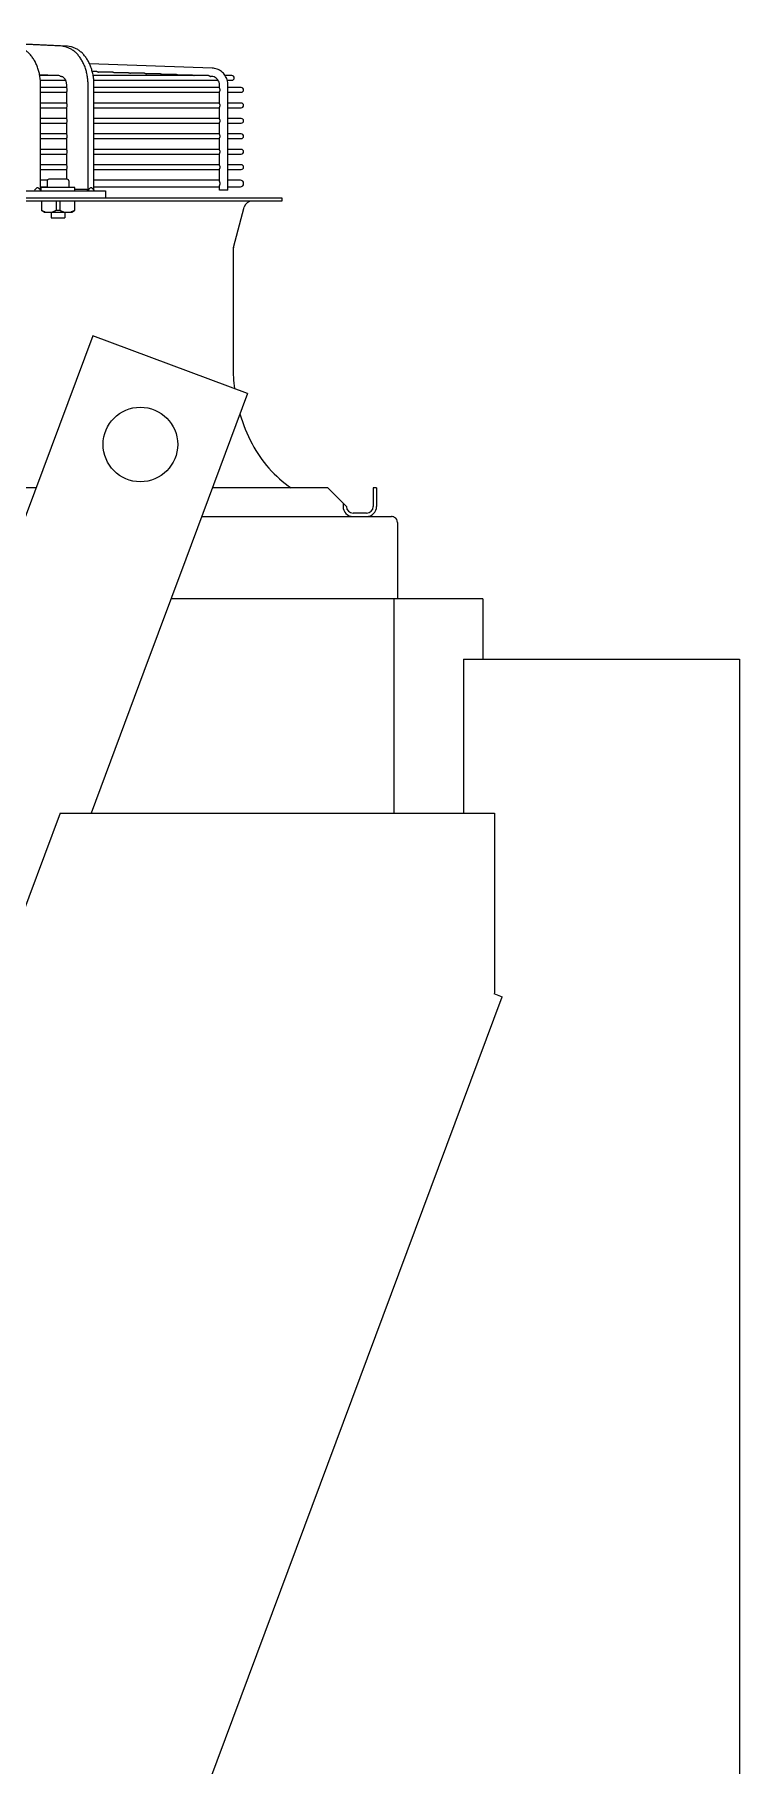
# Model space of a CAD drawing. Header units: millimetres. Extents: x 16200 to 32328, y 18593 to 29476.
# Drawn here: x 16953.99 to 16970.52, y 18947.35 to 18987.97 of the extents above; entities that cross this region are included whole.
import ezdxf

# ---------------------------------------------------------------- set-up
doc = ezdxf.new("R2010")
doc.units = ezdxf.units.MM
doc.header["$LTSCALE"] = 5
doc.layers.add('UNIT', color=6, linetype='Continuous')

msp = doc.modelspace()

# ---------------------------------------------------------------- linework, layer by layer
at = {"layer": 'UNIT'}
for p, q in [((16954.6292, 18987.6907), (16949.0543, 18987.9653)), ((16954.7684, 18987.6907), (16949.1935, 18987.9653)), ((16954.2908, 18987.0172), (16954.1125, 18987.0172)), ((16954.565, 18987.0037), (16954.1149, 18987.0037)), ((16954.6117, 18986.9824), (16954.5954, 18986.9832)), ((16958.1565, 18987.1791), (16955.2812, 18987.283)), ((16955.4514, 18987.0982), (16955.3471, 18987.0982)), ((16958.0707, 18987.0037), (16955.3677, 18987.0037)), ((16955.8256, 18987.0847), (16955.4922, 18987.0847)), ((16956.1998, 18987.0712), (16955.8664, 18987.0712)), ((16956.574, 18987.0577), (16956.2405, 18987.0577)), ((16956.9482, 18987.0442), (16956.6147, 18987.0442)), ((16957.3224, 18987.0307), (16956.9889, 18987.0307)), ((16957.6965, 18987.0172), (16957.3631, 18987.0172)), ((16958.1493, 18986.9824), (16958.1271, 18986.9832)), ((16958.6209, 18987.0037), (16958.4624, 18987.0037)), ((16954.1292, 18986.8935), (16954.7234, 18986.8935)), ((16954.1338, 18984.3163), (16954.1338, 18986.7856)), ((16954.7462, 18986.7218), (16954.1338, 18986.7218)), ((16954.1338, 18986.6115), (16954.7462, 18986.6115)), ((16954.7462, 18986.7089), (16954.7462, 18986.7856)), ((16954.7462, 18986.3467), (16954.7462, 18986.6244)), ((16955.2473, 18984.3128), (16955.2473, 18986.7856)), ((16955.382, 18986.8935), (16958.2992, 18986.8935)), ((16955.3865, 18984.3163), (16955.3865, 18986.7856)), ((16958.3297, 18986.7218), (16955.3865, 18986.7218)), ((16955.3865, 18986.6115), (16958.3297, 18986.6115)), ((16958.3297, 18986.7058), (16958.3297, 18986.7856)), ((16958.3297, 18986.3436), (16958.3297, 18986.6275)), ((16958.5119, 18986.8935), (16958.6209, 18986.8935)), ((16958.5266, 18984.3163), (16958.5266, 18986.7856)), ((16958.8414, 18986.7218), (16958.5266, 18986.7218)), ((16958.5266, 18986.6115), (16958.8414, 18986.6115)), ((16954.7462, 18986.3596), (16954.1338, 18986.3596)), ((16954.1338, 18986.2493), (16954.7462, 18986.2493)), ((16954.7462, 18985.9845), (16954.7462, 18986.2622)), ((16958.3297, 18986.3596), (16955.3865, 18986.3596)), ((16955.3865, 18986.2493), (16958.3297, 18986.2493)), ((16958.3297, 18985.9814), (16958.3297, 18986.2653)), ((16958.8414, 18986.3596), (16958.5266, 18986.3596)), ((16958.5266, 18986.2493), (16958.8414, 18986.2493)), ((16954.7462, 18985.9974), (16954.1338, 18985.9974)), ((16954.1338, 18985.8871), (16954.7462, 18985.8871)), ((16954.7462, 18985.6223), (16954.7462, 18985.9)), ((16958.3297, 18985.9974), (16955.3865, 18985.9974)), ((16955.3865, 18985.8871), (16958.3297, 18985.8871)), ((16958.3297, 18985.6192), (16958.3297, 18985.9031)), ((16958.8414, 18985.9974), (16958.5266, 18985.9974)), ((16958.5266, 18985.8871), (16958.8414, 18985.8871)), ((16954.7462, 18985.6352), (16954.1338, 18985.6352)), ((16954.1338, 18985.5249), (16954.7462, 18985.5249)), ((16954.7462, 18985.2601), (16954.7462, 18985.5378)), ((16958.3297, 18985.6352), (16955.3865, 18985.6352)), ((16955.3865, 18985.5249), (16958.3297, 18985.5249)), ((16958.3297, 18985.257), (16958.3297, 18985.5409)), ((16958.8414, 18985.6352), (16958.5266, 18985.6352)), ((16958.5266, 18985.5249), (16958.8414, 18985.5249)), ((16954.7462, 18985.2729), (16954.1338, 18985.2729)), ((16954.1338, 18985.1627), (16954.7462, 18985.1627)), ((16954.7462, 18984.9107), (16954.1338, 18984.9107)), ((16954.7462, 18984.8978), (16954.7462, 18985.1756)), ((16958.3297, 18985.2729), (16955.3865, 18985.2729)), ((16955.3865, 18985.1627), (16958.3297, 18985.1627)), ((16958.3297, 18984.9107), (16955.3865, 18984.9107)), ((16958.3297, 18984.8948), (16958.3297, 18985.1787)), ((16958.8414, 18985.2729), (16958.5266, 18985.2729)), ((16958.5266, 18985.1627), (16958.8414, 18985.1627)), ((16958.8414, 18984.9107), (16958.5266, 18984.9107)), ((16954.1338, 18984.8005), (16954.7462, 18984.8005)), ((16954.2902, 18984.5485), (16954.1338, 18984.5485)), ((16954.2869, 18984.5328), (16954.2869, 18984.3753)), ((16954.7594, 18984.5722), (16954.3263, 18984.5722)), ((16954.7462, 18984.5722), (16954.7462, 18984.8134)), ((16954.7987, 18984.5328), (16954.7987, 18984.3753)), ((16955.3865, 18984.8005), (16958.3297, 18984.8005)), ((16958.3297, 18984.5485), (16955.3865, 18984.5485)), ((16958.3297, 18984.5191), (16958.3297, 18984.8165)), ((16958.5266, 18984.8005), (16958.8414, 18984.8005)), ((16958.8197, 18984.5485), (16958.5266, 18984.5485)), ((16926.05, 18984.1391), (16959.7902, 18984.1391)), ((16953.4293, 18984.2966), (16955.6564, 18984.2966)), ((16954.1338, 18984.395), (16954.2869, 18984.395)), ((16954.9365, 18984.3753), (16954.1491, 18984.3753)), ((16954.1491, 18984.301), (16954.1491, 18984.3753)), ((16954.9365, 18984.2966), (16954.9365, 18984.3753)), ((16955.2056, 18984.3294), (16954.9365, 18984.3294)), ((16955.3865, 18984.395), (16958.3297, 18984.395)), ((16955.6564, 18984.2966), (16955.6564, 18984.1391)), ((16958.3297, 18984.3163), (16958.3297, 18984.4245)), ((16958.5266, 18984.3163), (16958.3297, 18984.3163)), ((16958.5266, 18984.395), (16958.8197, 18984.395)), ((16959.7902, 18984.1391), (16959.7902, 18984.0604)), ((16959.7902, 18984.0604), (16926.05, 18984.0604)), ((16954.1531, 18984.0604), (16954.1531, 18983.8382)), ((16954.216, 18983.8005), (16954.1531, 18983.8369)), ((16954.216, 18983.8005), (16954.8696, 18983.8005)), ((16954.3853, 18983.8005), (16954.3853, 18983.6666)), ((16954.5011, 18984.0604), (16954.5011, 18983.8382)), ((16954.5846, 18984.0604), (16954.5846, 18983.8382)), ((16954.7003, 18983.8005), (16954.7003, 18983.6666)), ((16954.8696, 18983.8005), (16954.9326, 18983.8369)), ((16954.9326, 18984.0604), (16954.9326, 18983.8382)), ((16958.6551, 18982.9726), (16958.9062, 18983.9142)), ((16954.3853, 18983.6666), (16954.7003, 18983.6666)), ((16958.6484, 18982.9219), (16958.6484, 18980.1809)), ((16955.3581, 18980.8988), (16953.4046, 18975.6602)), ((16958.9889, 18979.5449), (16955.3581, 18980.8988)), ((16958.9889, 18979.5449), (16957.5403, 18975.6602)), ((16954.0266, 18977.3281), (16925.4298, 18977.3281)), ((16960.8729, 18977.3281), (16958.1622, 18977.3281)), ((16960.8729, 18977.3281), (16961.3059, 18976.895)), ((16962.0146, 18977.3281), (16961.9358, 18977.3281)), ((16961.9358, 18977.3281), (16961.9358, 18976.895)), ((16962.0146, 18977.3281), (16962.0146, 18976.895)), ((16961.2272, 18976.9737), (16961.2272, 18976.895)), ((16957.9126, 18976.6588), (16962.364, 18976.6588)), ((16961.7784, 18976.7375), (16961.4634, 18976.7375)), ((16962.5038, 18976.519), (16962.5038, 18974.7296)), ((16957.5403, 18975.6602), (16956.5555, 18973.0192)), ((16964.5039, 18974.7296), (16957.1933, 18974.7296)), ((16962.4256, 18969.7006), (16962.4256, 18974.7296)), ((16964.5039, 18974.7296), (16964.5039, 18973.3122)), ((16964.0535, 18973.3122), (16964.0535, 18969.7007)), ((16964.0535, 18973.3122), (16970.5222, 18973.3122)), ((16970.5222, 18973.3122), (16970.5222, 18898.9392)), ((16956.5555, 18973.0192), (16955.318, 18969.7005)), ((16954.5913, 18969.7005), (16928.8908, 18900.7727)), ((16954.5913, 18969.7005), (16964.7814, 18969.7007)), ((16964.7814, 18969.7007), (16964.7815, 18965.491)), ((16964.7815, 18965.491), (16964.7689, 18965.4574)), ((16964.7689, 18965.4574), (16964.77, 18965.457)), ((16964.969, 18965.3828), (16964.77, 18965.457)), ((16940.4947, 18899.7822), (16964.9564, 18965.3875))]:
    msp.add_line(p, q, dxfattribs=at)
msp.add_circle((16956.4747, 18978.3479), 0.875, dxfattribs=at)
for centre, radius, start, end in [((16958.6209, 18986.9486), 0.0551, 270, 90), ((16958.8414, 18986.6666), 0.0551, 270, 90), ((16958.8414, 18986.3044), 0.0551, 270, 90), ((16958.8414, 18985.9422), 0.0551, 270, 90), ((16958.8414, 18985.58), 0.0551, 270, 90), ((16958.8414, 18985.2178), 0.0551, 270, 90), ((16958.8414, 18984.8556), 0.0551, 270, 90), ((16954.3263, 18984.5328), 0.0394, 90, 180), ((16954.7594, 18984.5328), 0.0394, 0, 90), ((16958.8197, 18984.4718), 0.0768, 270, 90), ((16959.0964, 18983.8635), 0.1969, 90, 165.06858), ((16958.8453, 18982.9219), 0.1969, 165.06858, 180), ((16962.5855, 18980.1809), 3.937, 180, 187.61931), ((16962.5855, 18980.1809), 3.937, 196.4656, 207.50184), ((16961.6077, 18979.6719), 2.8346, 207.50184, 235.77552), ((16961.4634, 18976.895), 0.2362, 180, 270), ((16961.4634, 18976.895), 0.1575, 180, 270), ((16961.7784, 18976.895), 0.1575, 270, 0), ((16961.7784, 18976.895), 0.2362, 270, 0)]:
    msp.add_arc(centre, radius, start, end, dxfattribs=at)
for centre, ratio, start_param, end_param in [((16954.2908, 18986.9621), 0.7080429, 2.4266911, 3.1416001), ((16954.565, 18986.9486), 0.7079972, 2.2505647, 3.1415995), ((16954.7211, 18986.6666), 0.7079678, 1.5708033, 2.4433758), ((16954.7211, 18986.6666), 0.7079678, 0.6982169, 1.5707894), ((16954.7211, 18986.3044), 0.7079678, 1.5708033, 2.4433758), ((16954.7211, 18986.3044), 0.7079678, 0.6982169, 1.5707894), ((16954.7211, 18985.9422), 0.7079678, 1.5708033, 2.4433758), ((16954.7211, 18985.9422), 0.7079678, 0.6982169, 1.5707894), ((16954.7211, 18985.58), 0.7079678, 1.5708033, 2.4433758), ((16954.7211, 18985.58), 0.7079678, 0.6982169, 1.5707894), ((16954.7211, 18985.2178), 0.7079678, 1.5708033, 2.4433758), ((16954.7211, 18985.2178), 0.7079678, 0.6982169, 1.5707894), ((16954.7211, 18984.8556), 0.7079678, 1.5708033, 2.4433758), ((16954.7211, 18984.8556), 0.7079678, 0.6982169, 1.5707894)]:
    msp.add_ellipse(centre, major_axis=(0, -0.0551), ratio=ratio, start_param=start_param, end_param=end_param, dxfattribs=at)
for points, knots in [([(16954.1338, 18986.7856), (16954.1338, 18986.8212), (16954.1323, 18986.8571), (16954.1293, 18986.8925), (16954.1263, 18986.9279), (16954.1219, 18986.9629), (16954.116, 18986.9976), (16954.1101, 18987.0322), (16954.1027, 18987.0666), (16954.0939, 18987.1001), (16954.0852, 18987.1335), (16954.0751, 18987.166), (16954.0636, 18987.1978), (16954.0521, 18987.2295), (16954.0392, 18987.2605), (16954.0251, 18987.2901), (16954.0111, 18987.3198), (16953.9959, 18987.348), (16953.9795, 18987.3751), (16953.963, 18987.4022), (16953.9454, 18987.428), (16953.9268, 18987.4522), (16953.9083, 18987.4763), (16953.8888, 18987.4988), (16953.8684, 18987.5196), (16953.8479, 18987.5405), (16953.8265, 18987.5598), (16953.8044, 18987.5771), (16953.7824, 18987.5944), (16953.7598, 18987.6098), (16953.7364, 18987.6234), (16953.7131, 18987.6369), (16953.689, 18987.6485), (16953.6648, 18987.6581), (16953.6405, 18987.6676), (16953.6159, 18987.6751), (16953.591, 18987.6805), (16953.5661, 18987.686), (16953.5407, 18987.6894), (16953.5156, 18987.6906)], [0, 0, 0, 0, 0.076921, 0.076921, 0.076921, 0.1538421, 0.1538421, 0.1538421, 0.2307631, 0.2307631, 0.2307631, 0.3076842, 0.3076842, 0.3076842, 0.3846052, 0.3846052, 0.3846052, 0.4615263, 0.4615263, 0.4615263, 0.5384473, 0.5384473, 0.5384473, 0.6153684, 0.6153684, 0.6153684, 0.6922894, 0.6922894, 0.6922894, 0.7692105, 0.7692105, 0.7692105, 0.8461315, 0.8461315, 0.8461315, 0.9230526, 0.9230526, 0.9230526, 1, 1, 1, 1]), ([(16955.2473, 18986.7856), (16955.2473, 18986.8212), (16955.2458, 18986.8571), (16955.2428, 18986.8925), (16955.2399, 18986.9279), (16955.2354, 18986.9629), (16955.2295, 18986.9976), (16955.2236, 18987.0322), (16955.2162, 18987.0666), (16955.2075, 18987.1001), (16955.1987, 18987.1335), (16955.1886, 18987.166), (16955.1771, 18987.1978), (16955.1656, 18987.2295), (16955.1527, 18987.2605), (16955.1387, 18987.2901), (16955.1247, 18987.3198), (16955.1095, 18987.348), (16955.093, 18987.3751), (16955.0766, 18987.4022), (16955.0589, 18987.428), (16955.0404, 18987.4522), (16955.0218, 18987.4763), (16955.0024, 18987.4988), (16954.9819, 18987.5196), (16954.9615, 18987.5405), (16954.94, 18987.5598), (16954.918, 18987.5771), (16954.8959, 18987.5944), (16954.8733, 18987.6098), (16954.85, 18987.6234), (16954.8266, 18987.6369), (16954.8026, 18987.6485), (16954.7783, 18987.6581), (16954.754, 18987.6676), (16954.7295, 18987.6751), (16954.7046, 18987.6805), (16954.6796, 18987.686), (16954.6543, 18987.6894), (16954.6292, 18987.6906)], [0, 0, 0, 0, 0.076921, 0.076921, 0.076921, 0.1538421, 0.1538421, 0.1538421, 0.2307631, 0.2307631, 0.2307631, 0.3076842, 0.3076842, 0.3076842, 0.3846052, 0.3846052, 0.3846052, 0.4615263, 0.4615263, 0.4615263, 0.5384473, 0.5384473, 0.5384473, 0.6153684, 0.6153684, 0.6153684, 0.6922894, 0.6922894, 0.6922894, 0.7692105, 0.7692105, 0.7692105, 0.8461315, 0.8461315, 0.8461315, 0.9230526, 0.9230526, 0.9230526, 1, 1, 1, 1]), ([(16955.3865, 18986.7856), (16955.3865, 18986.8212), (16955.385, 18986.8571), (16955.382, 18986.8925), (16955.3791, 18986.9279), (16955.3746, 18986.9629), (16955.3687, 18986.9976), (16955.3628, 18987.0322), (16955.3554, 18987.0666), (16955.3467, 18987.1001), (16955.3379, 18987.1335), (16955.3278, 18987.166), (16955.3163, 18987.1978), (16955.3048, 18987.2295), (16955.2919, 18987.2605), (16955.2779, 18987.2901), (16955.2638, 18987.3198), (16955.2487, 18987.348), (16955.2322, 18987.3751), (16955.2158, 18987.4022), (16955.1981, 18987.428), (16955.1796, 18987.4522), (16955.161, 18987.4763), (16955.1416, 18987.4988), (16955.1211, 18987.5196), (16955.1007, 18987.5405), (16955.0792, 18987.5598), (16955.0572, 18987.5771), (16955.0351, 18987.5944), (16955.0125, 18987.6098), (16954.9892, 18987.6234), (16954.9658, 18987.6369), (16954.9418, 18987.6485), (16954.9175, 18987.6581), (16954.8932, 18987.6676), (16954.8687, 18987.6751), (16954.8437, 18987.6805), (16954.8188, 18987.686), (16954.7935, 18987.6894), (16954.7684, 18987.6906)], [0, 0, 0, 0, 0.076921, 0.076921, 0.076921, 0.1538421, 0.1538421, 0.1538421, 0.2307631, 0.2307631, 0.2307631, 0.3076842, 0.3076842, 0.3076842, 0.3846052, 0.3846052, 0.3846052, 0.4615263, 0.4615263, 0.4615263, 0.5384473, 0.5384473, 0.5384473, 0.6153684, 0.6153684, 0.6153684, 0.6922894, 0.6922894, 0.6922894, 0.7692105, 0.7692105, 0.7692105, 0.8461315, 0.8461315, 0.8461315, 0.9230526, 0.9230526, 0.9230526, 1, 1, 1, 1]), ([(16954.7462, 18986.7856), (16954.7462, 18986.7934), (16954.7459, 18986.8011), (16954.7452, 18986.8088), (16954.7446, 18986.8165), (16954.7436, 18986.8242), (16954.7423, 18986.8317), (16954.7411, 18986.8392), (16954.7395, 18986.8466), (16954.7376, 18986.8539), (16954.7357, 18986.8612), (16954.7335, 18986.8683), (16954.731, 18986.8752), (16954.7285, 18986.8821), (16954.7257, 18986.8888), (16954.7226, 18986.8952), (16954.7196, 18986.9016), (16954.7162, 18986.9078), (16954.7127, 18986.9137), (16954.7091, 18986.9196), (16954.7053, 18986.9252), (16954.7013, 18986.9304), (16954.6972, 18986.9357), (16954.6929, 18986.9406), (16954.6885, 18986.9452), (16954.684, 18986.9497), (16954.6794, 18986.9539), (16954.6746, 18986.9576), (16954.6698, 18986.9614), (16954.6649, 18986.9648), (16954.6598, 18986.9677), (16954.6547, 18986.9707), (16954.6495, 18986.9732), (16954.6442, 18986.9753), (16954.6389, 18986.9773), (16954.6335, 18986.979), (16954.6281, 18986.9802), (16954.6227, 18986.9814), (16954.6172, 18986.9821), (16954.6117, 18986.9824)], [0, 0, 0, 0, 0.076921, 0.076921, 0.076921, 0.153842, 0.153842, 0.153842, 0.230763, 0.230763, 0.230763, 0.307684, 0.307684, 0.307684, 0.384605, 0.384605, 0.384605, 0.461526, 0.461526, 0.461526, 0.538447, 0.538447, 0.538447, 0.615368, 0.615368, 0.615368, 0.692289, 0.692289, 0.692289, 0.7692101, 0.7692101, 0.7692101, 0.8461311, 0.8461311, 0.8461311, 0.9230521, 0.9230521, 0.9230521, 1, 1, 1, 1]), ([(16955.4514, 18987.0982), (16955.4515, 18987.0982), (16955.4517, 18987.0982), (16955.4518, 18987.0982), (16955.4527, 18987.0982), (16955.4537, 18987.0981), (16955.4547, 18987.0981), (16955.4557, 18987.098), (16955.4566, 18987.0979), (16955.4576, 18987.0978), (16955.4586, 18987.0977), (16955.4596, 18987.0975), (16955.4606, 18987.0974), (16955.4616, 18987.0972), (16955.4626, 18987.097), (16955.4636, 18987.0968), (16955.4646, 18987.0966), (16955.4656, 18987.0963), (16955.4666, 18987.096), (16955.4676, 18987.0958), (16955.4687, 18987.0955), (16955.4697, 18987.0952), (16955.4707, 18987.0948), (16955.4717, 18987.0945), (16955.4727, 18987.0941), (16955.4737, 18987.0938), (16955.4747, 18987.0934), (16955.4757, 18987.093), (16955.4767, 18987.0926), (16955.4776, 18987.0922), (16955.4786, 18987.0917), (16955.4796, 18987.0913), (16955.4806, 18987.0908), (16955.4816, 18987.0904), (16955.4825, 18987.0899), (16955.4835, 18987.0894), (16955.4845, 18987.0889), (16955.4854, 18987.0884), (16955.4864, 18987.0879), (16955.4873, 18987.0874), (16955.4882, 18987.0869), (16955.4892, 18987.0864), (16955.4901, 18987.0859), (16955.4908, 18987.0855), (16955.4915, 18987.0851), (16955.4922, 18987.0847)], [0.48439597, 0.48439597, 0.48439597, 0.48439597, 0.48780488, 0.48780488, 0.48780488, 0.51219512, 0.51219512, 0.51219512, 0.53658537, 0.53658537, 0.53658537, 0.56097561, 0.56097561, 0.56097561, 0.58536585, 0.58536585, 0.58536585, 0.6097561, 0.6097561, 0.6097561, 0.63414634, 0.63414634, 0.63414634, 0.65853659, 0.65853659, 0.65853659, 0.68292683, 0.68292683, 0.68292683, 0.70731707, 0.70731707, 0.70731707, 0.73170732, 0.73170732, 0.73170732, 0.75609756, 0.75609756, 0.75609756, 0.7804878, 0.7804878, 0.7804878, 0.80487805, 0.80487805, 0.80487805, 0.82380204, 0.82380204, 0.82380204, 0.82380204]), ([(16955.8256, 18987.0847), (16955.8257, 18987.0847), (16955.8258, 18987.0847), (16955.826, 18987.0847), (16955.8269, 18987.0847), (16955.8279, 18987.0846), (16955.8289, 18987.0846), (16955.8299, 18987.0845), (16955.8308, 18987.0844), (16955.8318, 18987.0843), (16955.8328, 18987.0842), (16955.8338, 18987.084), (16955.8348, 18987.0839), (16955.8358, 18987.0837), (16955.8368, 18987.0835), (16955.8378, 18987.0833), (16955.8388, 18987.0831), (16955.8398, 18987.0828), (16955.8408, 18987.0825), (16955.8419, 18987.0823), (16955.8429, 18987.082), (16955.8439, 18987.0817), (16955.8449, 18987.0813), (16955.8459, 18987.081), (16955.8469, 18987.0806), (16955.8479, 18987.0803), (16955.8489, 18987.0799), (16955.8499, 18987.0795), (16955.8509, 18987.0791), (16955.8519, 18987.0787), (16955.8528, 18987.0782), (16955.8538, 18987.0778), (16955.8548, 18987.0773), (16955.8558, 18987.0768), (16955.8568, 18987.0764), (16955.8577, 18987.0759), (16955.8587, 18987.0754), (16955.8596, 18987.0749), (16955.8606, 18987.0744), (16955.8615, 18987.0739), (16955.8625, 18987.0734), (16955.8634, 18987.0729), (16955.8643, 18987.0724), (16955.865, 18987.072), (16955.8657, 18987.0716), (16955.8664, 18987.0712)], [0.48440995, 0.48440995, 0.48440995, 0.48440995, 0.48780488, 0.48780488, 0.48780488, 0.51219512, 0.51219512, 0.51219512, 0.53658537, 0.53658537, 0.53658537, 0.56097561, 0.56097561, 0.56097561, 0.58536585, 0.58536585, 0.58536585, 0.6097561, 0.6097561, 0.6097561, 0.63414634, 0.63414634, 0.63414634, 0.65853659, 0.65853659, 0.65853659, 0.68292683, 0.68292683, 0.68292683, 0.70731707, 0.70731707, 0.70731707, 0.73170732, 0.73170732, 0.73170732, 0.75609756, 0.75609756, 0.75609756, 0.7804878, 0.7804878, 0.7804878, 0.80487805, 0.80487805, 0.80487805, 0.82345363, 0.82345363, 0.82345363, 0.82345363]), ([(16956.1998, 18987.0712), (16956.1999, 18987.0712), (16956.2, 18987.0712), (16956.2002, 18987.0712), (16956.2011, 18987.0712), (16956.2021, 18987.0711), (16956.2031, 18987.0711), (16956.2041, 18987.071), (16956.205, 18987.0709), (16956.206, 18987.0708), (16956.207, 18987.0707), (16956.208, 18987.0706), (16956.209, 18987.0704), (16956.21, 18987.0702), (16956.211, 18987.07), (16956.212, 18987.0698), (16956.213, 18987.0696), (16956.214, 18987.0693), (16956.2151, 18987.069), (16956.2161, 18987.0688), (16956.2171, 18987.0685), (16956.2181, 18987.0682), (16956.2191, 18987.0678), (16956.2201, 18987.0675), (16956.2211, 18987.0671), (16956.2221, 18987.0668), (16956.2231, 18987.0664), (16956.2241, 18987.066), (16956.2251, 18987.0656), (16956.2261, 18987.0652), (16956.2271, 18987.0647), (16956.228, 18987.0643), (16956.229, 18987.0638), (16956.23, 18987.0633), (16956.231, 18987.0629), (16956.2319, 18987.0624), (16956.2329, 18987.0619), (16956.2338, 18987.0614), (16956.2348, 18987.0609), (16956.2357, 18987.0604), (16956.2367, 18987.0599), (16956.2376, 18987.0594), (16956.2385, 18987.0588), (16956.2392, 18987.0585), (16956.2399, 18987.0581), (16956.2405, 18987.0577)], [0.48442393, 0.48442393, 0.48442393, 0.48442393, 0.48780488, 0.48780488, 0.48780488, 0.51219512, 0.51219512, 0.51219512, 0.53658537, 0.53658537, 0.53658537, 0.56097561, 0.56097561, 0.56097561, 0.58536585, 0.58536585, 0.58536585, 0.6097561, 0.6097561, 0.6097561, 0.63414634, 0.63414634, 0.63414634, 0.65853659, 0.65853659, 0.65853659, 0.68292683, 0.68292683, 0.68292683, 0.70731707, 0.70731707, 0.70731707, 0.73170732, 0.73170732, 0.73170732, 0.75609756, 0.75609756, 0.75609756, 0.7804878, 0.7804878, 0.7804878, 0.80487805, 0.80487805, 0.80487805, 0.82310602, 0.82310602, 0.82310602, 0.82310602]), ([(16956.574, 18987.0577), (16956.5741, 18987.0577), (16956.5742, 18987.0577), (16956.5744, 18987.0577), (16956.5753, 18987.0577), (16956.5763, 18987.0576), (16956.5773, 18987.0576), (16956.5783, 18987.0575), (16956.5792, 18987.0574), (16956.5802, 18987.0573), (16956.5812, 18987.0572), (16956.5822, 18987.0571), (16956.5832, 18987.0569), (16956.5842, 18987.0567), (16956.5852, 18987.0565), (16956.5862, 18987.0563), (16956.5872, 18987.0561), (16956.5882, 18987.0558), (16956.5893, 18987.0556), (16956.5903, 18987.0553), (16956.5913, 18987.055), (16956.5923, 18987.0547), (16956.5933, 18987.0543), (16956.5943, 18987.054), (16956.5953, 18987.0536), (16956.5963, 18987.0533), (16956.5973, 18987.0529), (16956.5983, 18987.0525), (16956.5993, 18987.0521), (16956.6003, 18987.0516), (16956.6013, 18987.0512), (16956.6023, 18987.0508), (16956.6032, 18987.0503), (16956.6042, 18987.0498), (16956.6052, 18987.0494), (16956.6061, 18987.0489), (16956.6071, 18987.0484), (16956.6081, 18987.0479), (16956.609, 18987.0474), (16956.61, 18987.0469), (16956.6109, 18987.0464), (16956.6118, 18987.0458), (16956.6127, 18987.0453), (16956.6134, 18987.0449), (16956.6141, 18987.0446), (16956.6147, 18987.0442)], [0.48443789, 0.48443789, 0.48443789, 0.48443789, 0.48780488, 0.48780488, 0.48780488, 0.51219512, 0.51219512, 0.51219512, 0.53658537, 0.53658537, 0.53658537, 0.56097561, 0.56097561, 0.56097561, 0.58536585, 0.58536585, 0.58536585, 0.6097561, 0.6097561, 0.6097561, 0.63414634, 0.63414634, 0.63414634, 0.65853659, 0.65853659, 0.65853659, 0.68292683, 0.68292683, 0.68292683, 0.70731707, 0.70731707, 0.70731707, 0.73170732, 0.73170732, 0.73170732, 0.75609756, 0.75609756, 0.75609756, 0.7804878, 0.7804878, 0.7804878, 0.80487805, 0.80487805, 0.80487805, 0.82275922, 0.82275922, 0.82275922, 0.82275922]), ([(16956.9482, 18987.0442), (16956.9483, 18987.0442), (16956.9484, 18987.0442), (16956.9486, 18987.0442), (16956.9495, 18987.0442), (16956.9505, 18987.0442), (16956.9515, 18987.0441), (16956.9524, 18987.044), (16956.9534, 18987.0439), (16956.9544, 18987.0438), (16956.9554, 18987.0437), (16956.9564, 18987.0436), (16956.9574, 18987.0434), (16956.9584, 18987.0432), (16956.9594, 18987.043), (16956.9604, 18987.0428), (16956.9614, 18987.0426), (16956.9624, 18987.0423), (16956.9635, 18987.0421), (16956.9645, 18987.0418), (16956.9655, 18987.0415), (16956.9665, 18987.0412), (16956.9675, 18987.0408), (16956.9685, 18987.0405), (16956.9695, 18987.0401), (16956.9705, 18987.0398), (16956.9715, 18987.0394), (16956.9725, 18987.039), (16956.9735, 18987.0386), (16956.9745, 18987.0381), (16956.9755, 18987.0377), (16956.9765, 18987.0373), (16956.9774, 18987.0368), (16956.9784, 18987.0363), (16956.9794, 18987.0359), (16956.9804, 18987.0354), (16956.9813, 18987.0349), (16956.9823, 18987.0344), (16956.9832, 18987.0339), (16956.9842, 18987.0334), (16956.9851, 18987.0328), (16956.986, 18987.0323), (16956.987, 18987.0318), (16956.9876, 18987.0314), (16956.9883, 18987.0311), (16956.9889, 18987.0307)], [0.48445184, 0.48445184, 0.48445184, 0.48445184, 0.48780488, 0.48780488, 0.48780488, 0.51219512, 0.51219512, 0.51219512, 0.53658537, 0.53658537, 0.53658537, 0.56097561, 0.56097561, 0.56097561, 0.58536585, 0.58536585, 0.58536585, 0.6097561, 0.6097561, 0.6097561, 0.63414634, 0.63414634, 0.63414634, 0.65853659, 0.65853659, 0.65853659, 0.68292683, 0.68292683, 0.68292683, 0.70731707, 0.70731707, 0.70731707, 0.73170732, 0.73170732, 0.73170732, 0.75609756, 0.75609756, 0.75609756, 0.7804878, 0.7804878, 0.7804878, 0.80487805, 0.80487805, 0.80487805, 0.82241329, 0.82241329, 0.82241329, 0.82241329]), ([(16957.3224, 18987.0307), (16957.3225, 18987.0307), (16957.3226, 18987.0307), (16957.3227, 18987.0307), (16957.3237, 18987.0307), (16957.3247, 18987.0307), (16957.3257, 18987.0306), (16957.3266, 18987.0305), (16957.3276, 18987.0304), (16957.3286, 18987.0303), (16957.3296, 18987.0302), (16957.3306, 18987.0301), (16957.3316, 18987.0299), (16957.3326, 18987.0297), (16957.3336, 18987.0295), (16957.3346, 18987.0293), (16957.3356, 18987.0291), (16957.3367, 18987.0288), (16957.3377, 18987.0286), (16957.3387, 18987.0283), (16957.3397, 18987.028), (16957.3407, 18987.0277), (16957.3417, 18987.0273), (16957.3427, 18987.027), (16957.3437, 18987.0266), (16957.3447, 18987.0263), (16957.3457, 18987.0259), (16957.3467, 18987.0255), (16957.3477, 18987.0251), (16957.3487, 18987.0246), (16957.3497, 18987.0242), (16957.3507, 18987.0237), (16957.3517, 18987.0233), (16957.3526, 18987.0228), (16957.3536, 18987.0223), (16957.3546, 18987.0219), (16957.3555, 18987.0214), (16957.3565, 18987.0209), (16957.3574, 18987.0204), (16957.3584, 18987.0198), (16957.3593, 18987.0193), (16957.3603, 18987.0188), (16957.3612, 18987.0183), (16957.3618, 18987.0179), (16957.3625, 18987.0176), (16957.3631, 18987.0172)], [0.48446578, 0.48446578, 0.48446578, 0.48446578, 0.48780488, 0.48780488, 0.48780488, 0.51219512, 0.51219512, 0.51219512, 0.53658537, 0.53658537, 0.53658537, 0.56097561, 0.56097561, 0.56097561, 0.58536585, 0.58536585, 0.58536585, 0.6097561, 0.6097561, 0.6097561, 0.63414634, 0.63414634, 0.63414634, 0.65853659, 0.65853659, 0.65853659, 0.68292683, 0.68292683, 0.68292683, 0.70731707, 0.70731707, 0.70731707, 0.73170732, 0.73170732, 0.73170732, 0.75609756, 0.75609756, 0.75609756, 0.7804878, 0.7804878, 0.7804878, 0.80487805, 0.80487805, 0.80487805, 0.82206823, 0.82206823, 0.82206823, 0.82206823]), ([(16957.6965, 18987.0172), (16957.6967, 18987.0172), (16957.6968, 18987.0172), (16957.6969, 18987.0172), (16957.6979, 18987.0172), (16957.6989, 18987.0172), (16957.6999, 18987.0171), (16957.7008, 18987.017), (16957.7018, 18987.0169), (16957.7028, 18987.0168), (16957.7038, 18987.0167), (16957.7048, 18987.0166), (16957.7058, 18987.0164), (16957.7068, 18987.0162), (16957.7078, 18987.016), (16957.7088, 18987.0158), (16957.7098, 18987.0156), (16957.7109, 18987.0153), (16957.7119, 18987.0151), (16957.7129, 18987.0148), (16957.7139, 18987.0145), (16957.7149, 18987.0142), (16957.7159, 18987.0138), (16957.7169, 18987.0135), (16957.7179, 18987.0131), (16957.7189, 18987.0128), (16957.7199, 18987.0124), (16957.7209, 18987.012), (16957.7219, 18987.0116), (16957.7229, 18987.0111), (16957.7239, 18987.0107), (16957.7249, 18987.0102), (16957.7259, 18987.0098), (16957.7268, 18987.0093), (16957.7278, 18987.0088), (16957.7288, 18987.0083), (16957.7297, 18987.0078), (16957.7307, 18987.0073), (16957.7317, 18987.0068), (16957.7326, 18987.0063), (16957.7335, 18987.0058), (16957.7345, 18987.0053), (16957.7354, 18987.0048), (16957.736, 18987.0044), (16957.7366, 18987.0041), (16957.7373, 18987.0037)], [0.48447969, 0.48447969, 0.48447969, 0.48447969, 0.48780488, 0.48780488, 0.48780488, 0.51219512, 0.51219512, 0.51219512, 0.53658537, 0.53658537, 0.53658537, 0.56097561, 0.56097561, 0.56097561, 0.58536585, 0.58536585, 0.58536585, 0.6097561, 0.6097561, 0.6097561, 0.63414634, 0.63414634, 0.63414634, 0.65853659, 0.65853659, 0.65853659, 0.68292683, 0.68292683, 0.68292683, 0.70731707, 0.70731707, 0.70731707, 0.73170732, 0.73170732, 0.73170732, 0.75609756, 0.75609756, 0.75609756, 0.7804878, 0.7804878, 0.7804878, 0.80487805, 0.80487805, 0.80487805, 0.82172407, 0.82172407, 0.82172407, 0.82172407]), ([(16958.0707, 18987.0037), (16958.0709, 18987.0037), (16958.071, 18987.0037), (16958.0711, 18987.0037), (16958.0721, 18987.0037), (16958.0731, 18987.0037), (16958.074, 18987.0036), (16958.075, 18987.0035), (16958.076, 18987.0034), (16958.077, 18987.0033), (16958.078, 18987.0032), (16958.079, 18987.0031), (16958.08, 18987.0029), (16958.081, 18987.0027), (16958.082, 18987.0025), (16958.083, 18987.0023), (16958.084, 18987.0021), (16958.0851, 18987.0018), (16958.0861, 18987.0016), (16958.0871, 18987.0013), (16958.0881, 18987.001), (16958.0891, 18987.0007), (16958.0901, 18987.0003), (16958.0911, 18987), (16958.0921, 18986.9996), (16958.0931, 18986.9993), (16958.0941, 18986.9989), (16958.0951, 18986.9985), (16958.0961, 18986.9981), (16958.0971, 18986.9976), (16958.0981, 18986.9972), (16958.0991, 18986.9967), (16958.1001, 18986.9963), (16958.1011, 18986.9958), (16958.102, 18986.9953), (16958.103, 18986.9948), (16958.104, 18986.9943), (16958.1049, 18986.9938), (16958.1059, 18986.9933), (16958.1068, 18986.9928), (16958.1078, 18986.9923), (16958.1087, 18986.9918), (16958.1096, 18986.9913), (16958.1105, 18986.9907), (16958.1114, 18986.9902), (16958.1123, 18986.9897), (16958.1132, 18986.9892), (16958.1141, 18986.9887), (16958.1149, 18986.9882), (16958.1158, 18986.9877), (16958.1166, 18986.9873), (16958.1174, 18986.9868), (16958.1182, 18986.9864), (16958.119, 18986.986), (16958.1198, 18986.9856), (16958.1206, 18986.9852), (16958.1213, 18986.9849), (16958.122, 18986.9846), (16958.1227, 18986.9843), (16958.1234, 18986.984), (16958.124, 18986.9838), (16958.1246, 18986.9836), (16958.1252, 18986.9834), (16958.1258, 18986.9833), (16958.1261, 18986.9833), (16958.1263, 18986.9832), (16958.1266, 18986.9832), (16958.1268, 18986.9832), (16958.127, 18986.9832), (16958.1271, 18986.9832)], [0.48449418, 0.48449418, 0.48449418, 0.48449418, 0.48780488, 0.48780488, 0.48780488, 0.51219512, 0.51219512, 0.51219512, 0.53658537, 0.53658537, 0.53658537, 0.56097561, 0.56097561, 0.56097561, 0.58536585, 0.58536585, 0.58536585, 0.6097561, 0.6097561, 0.6097561, 0.63414634, 0.63414634, 0.63414634, 0.65853659, 0.65853659, 0.65853659, 0.68292683, 0.68292683, 0.68292683, 0.70731707, 0.70731707, 0.70731707, 0.73170732, 0.73170732, 0.73170732, 0.75609756, 0.75609756, 0.75609756, 0.7804878, 0.7804878, 0.7804878, 0.80487805, 0.80487805, 0.80487805, 0.82926829, 0.82926829, 0.82926829, 0.85365854, 0.85365854, 0.85365854, 0.87804878, 0.87804878, 0.87804878, 0.90243902, 0.90243902, 0.90243902, 0.92682927, 0.92682927, 0.92682927, 0.95121951, 0.95121951, 0.95121951, 0.97560976, 0.97560976, 0.97560976, 0.98780488, 0.98780488, 0.98780488, 0.99598671, 0.99598671, 0.99598671, 0.99598671]), ([(16958.3297, 18986.7856), (16958.3297, 18986.8061), (16958.3267, 18986.8266), (16958.3147, 18986.8655), (16958.3059, 18986.8839), (16958.2834, 18986.9169), (16958.2698, 18986.9314), (16958.2393, 18986.9554), (16958.2224, 18986.9649), (16958.1868, 18986.978), (16958.1681, 18986.9817), (16958.1493, 18986.9824)], [1.5707963, 1.5707963, 1.5707963, 1.5707963, 1.8779743, 1.8779743, 2.1851522, 2.1851522, 2.4923302, 2.4923302, 2.7995081, 2.7995081, 3.1066861, 3.1066861, 3.1066861, 3.1066861]), ([(16958.5266, 18986.7856), (16958.5266, 18986.8256), (16958.5206, 18986.8656), (16958.4972, 18986.9419), (16958.4798, 18986.9783), (16958.4349, 18987.0442), (16958.4075, 18987.0737), (16958.3449, 18987.1228), (16958.3099, 18987.1424), (16958.2354, 18987.1699), (16958.1961, 18987.1777), (16958.1565, 18987.1791)], [1.5707963, 1.5707963, 1.5707963, 1.5707963, 1.8779743, 1.8779743, 2.1851522, 2.1851522, 2.4923302, 2.4923302, 2.7995081, 2.7995081, 3.1066861, 3.1066861, 3.1066861, 3.1066861]), ([(16958.3297, 18986.7058), (16958.3297, 18986.7057), (16958.3297, 18986.7053), (16958.3298, 18986.7043), (16958.3302, 18986.7027), (16958.3306, 18986.7009), (16958.3312, 18986.6989), (16958.3319, 18986.6968), (16958.3325, 18986.6945), (16958.3332, 18986.6921), (16958.3339, 18986.6895), (16958.3345, 18986.6869), (16958.335, 18986.6842), (16958.3355, 18986.6814), (16958.336, 18986.6785), (16958.3363, 18986.6756), (16958.3366, 18986.6726), (16958.3367, 18986.6697), (16958.3367, 18986.6677), (16958.3367, 18986.6666)], [0.23243635, 0.23243635, 0.23243635, 0.23243635, 0.23809524, 0.28571429, 0.33333333, 0.38095238, 0.42857143, 0.47619048, 0.52380952, 0.57142857, 0.61904762, 0.66666667, 0.71428571, 0.76190476, 0.80952381, 0.85714286, 0.9047619, 0.95238095, 1, 1, 1, 1]), ([(16958.3367, 18986.6666), (16958.3367, 18986.6656), (16958.3367, 18986.6636), (16958.3366, 18986.6607), (16958.3363, 18986.6577), (16958.336, 18986.6548), (16958.3355, 18986.6519), (16958.335, 18986.6491), (16958.3345, 18986.6464), (16958.3339, 18986.6438), (16958.3332, 18986.6412), (16958.3325, 18986.6388), (16958.3319, 18986.6365), (16958.3312, 18986.6344), (16958.3306, 18986.6324), (16958.3302, 18986.6306), (16958.3298, 18986.629), (16958.3297, 18986.628), (16958.3297, 18986.6276), (16958.3297, 18986.6275)], [0, 0, 0, 0, 0.04761905, 0.0952381, 0.14285714, 0.19047619, 0.23809524, 0.28571429, 0.33333333, 0.38095238, 0.42857143, 0.47619048, 0.52380952, 0.57142857, 0.61904762, 0.66666667, 0.71428571, 0.76190476, 0.76755485, 0.76755485, 0.76755485, 0.76755485]), ([(16958.3297, 18986.3436), (16958.3297, 18986.3435), (16958.3297, 18986.3431), (16958.3298, 18986.3421), (16958.3302, 18986.3405), (16958.3306, 18986.3387), (16958.3312, 18986.3367), (16958.3319, 18986.3346), (16958.3325, 18986.3323), (16958.3332, 18986.3299), (16958.3339, 18986.3273), (16958.3345, 18986.3247), (16958.335, 18986.322), (16958.3355, 18986.3192), (16958.336, 18986.3163), (16958.3363, 18986.3134), (16958.3366, 18986.3104), (16958.3367, 18986.3074), (16958.3367, 18986.3054), (16958.3367, 18986.3044)], [0.23243635, 0.23243635, 0.23243635, 0.23243635, 0.23809524, 0.28571429, 0.33333333, 0.38095238, 0.42857143, 0.47619048, 0.52380952, 0.57142857, 0.61904762, 0.66666667, 0.71428571, 0.76190476, 0.80952381, 0.85714286, 0.9047619, 0.95238095, 1, 1, 1, 1]), ([(16958.3367, 18986.3044), (16958.3367, 18986.3034), (16958.3367, 18986.3014), (16958.3366, 18986.2985), (16958.3363, 18986.2955), (16958.336, 18986.2926), (16958.3355, 18986.2897), (16958.335, 18986.2869), (16958.3345, 18986.2842), (16958.3339, 18986.2816), (16958.3332, 18986.279), (16958.3325, 18986.2766), (16958.3319, 18986.2743), (16958.3312, 18986.2722), (16958.3306, 18986.2702), (16958.3302, 18986.2684), (16958.3298, 18986.2668), (16958.3297, 18986.2658), (16958.3297, 18986.2654), (16958.3297, 18986.2653)], [0, 0, 0, 0, 0.04761905, 0.0952381, 0.14285714, 0.19047619, 0.23809524, 0.28571429, 0.33333333, 0.38095238, 0.42857143, 0.47619048, 0.52380952, 0.57142857, 0.61904762, 0.66666667, 0.71428571, 0.76190476, 0.76755485, 0.76755485, 0.76755485, 0.76755485]), ([(16958.3297, 18985.9814), (16958.3297, 18985.9813), (16958.3297, 18985.9809), (16958.3298, 18985.9799), (16958.3302, 18985.9783), (16958.3306, 18985.9765), (16958.3312, 18985.9745), (16958.3319, 18985.9724), (16958.3325, 18985.9701), (16958.3332, 18985.9677), (16958.3339, 18985.9651), (16958.3345, 18985.9625), (16958.335, 18985.9598), (16958.3355, 18985.957), (16958.336, 18985.9541), (16958.3363, 18985.9512), (16958.3366, 18985.9482), (16958.3367, 18985.9452), (16958.3367, 18985.9432), (16958.3367, 18985.9422)], [0.23243635, 0.23243635, 0.23243635, 0.23243635, 0.23809524, 0.28571429, 0.33333333, 0.38095238, 0.42857143, 0.47619048, 0.52380952, 0.57142857, 0.61904762, 0.66666667, 0.71428571, 0.76190476, 0.80952381, 0.85714286, 0.9047619, 0.95238095, 1, 1, 1, 1]), ([(16958.3367, 18985.9422), (16958.3367, 18985.9412), (16958.3367, 18985.9392), (16958.3366, 18985.9362), (16958.3363, 18985.9333), (16958.336, 18985.9304), (16958.3355, 18985.9275), (16958.335, 18985.9247), (16958.3345, 18985.922), (16958.3339, 18985.9193), (16958.3332, 18985.9168), (16958.3325, 18985.9144), (16958.3319, 18985.9121), (16958.3312, 18985.91), (16958.3306, 18985.908), (16958.3302, 18985.9062), (16958.3298, 18985.9046), (16958.3297, 18985.9036), (16958.3297, 18985.9031), (16958.3297, 18985.9031)], [0, 0, 0, 0, 0.04761905, 0.0952381, 0.14285714, 0.19047619, 0.23809524, 0.28571429, 0.33333333, 0.38095238, 0.42857143, 0.47619048, 0.52380952, 0.57142857, 0.61904762, 0.66666667, 0.71428571, 0.76190476, 0.76755485, 0.76755485, 0.76755485, 0.76755485]), ([(16958.3297, 18985.6192), (16958.3297, 18985.6191), (16958.3297, 18985.6187), (16958.3298, 18985.6177), (16958.3302, 18985.6161), (16958.3306, 18985.6143), (16958.3312, 18985.6123), (16958.3319, 18985.6102), (16958.3325, 18985.6079), (16958.3332, 18985.6055), (16958.3339, 18985.6029), (16958.3345, 18985.6003), (16958.335, 18985.5976), (16958.3355, 18985.5948), (16958.336, 18985.5919), (16958.3363, 18985.589), (16958.3366, 18985.586), (16958.3367, 18985.583), (16958.3367, 18985.581), (16958.3367, 18985.58)], [0.23243635, 0.23243635, 0.23243635, 0.23243635, 0.23809524, 0.28571429, 0.33333333, 0.38095238, 0.42857143, 0.47619048, 0.52380952, 0.57142857, 0.61904762, 0.66666667, 0.71428571, 0.76190476, 0.80952381, 0.85714286, 0.9047619, 0.95238095, 1, 1, 1, 1]), ([(16958.3367, 18985.58), (16958.3367, 18985.579), (16958.3367, 18985.577), (16958.3366, 18985.574), (16958.3363, 18985.5711), (16958.336, 18985.5682), (16958.3355, 18985.5653), (16958.335, 18985.5625), (16958.3345, 18985.5598), (16958.3339, 18985.5571), (16958.3332, 18985.5546), (16958.3325, 18985.5522), (16958.3319, 18985.5499), (16958.3312, 18985.5478), (16958.3306, 18985.5458), (16958.3302, 18985.544), (16958.3298, 18985.5424), (16958.3297, 18985.5414), (16958.3297, 18985.5409), (16958.3297, 18985.5409)], [0, 0, 0, 0, 0.04761905, 0.0952381, 0.14285714, 0.19047619, 0.23809524, 0.28571429, 0.33333333, 0.38095238, 0.42857143, 0.47619048, 0.52380952, 0.57142857, 0.61904762, 0.66666667, 0.71428571, 0.76190476, 0.76755485, 0.76755485, 0.76755485, 0.76755485]), ([(16958.3297, 18985.257), (16958.3297, 18985.2569), (16958.3297, 18985.2565), (16958.3298, 18985.2555), (16958.3302, 18985.2539), (16958.3306, 18985.2521), (16958.3312, 18985.2501), (16958.3319, 18985.2479), (16958.3325, 18985.2457), (16958.3332, 18985.2433), (16958.3339, 18985.2407), (16958.3345, 18985.2381), (16958.335, 18985.2354), (16958.3355, 18985.2326), (16958.336, 18985.2297), (16958.3363, 18985.2268), (16958.3366, 18985.2238), (16958.3367, 18985.2208), (16958.3367, 18985.2188), (16958.3367, 18985.2178)], [0.23243635, 0.23243635, 0.23243635, 0.23243635, 0.23809524, 0.28571429, 0.33333333, 0.38095238, 0.42857143, 0.47619048, 0.52380952, 0.57142857, 0.61904762, 0.66666667, 0.71428571, 0.76190476, 0.80952381, 0.85714286, 0.9047619, 0.95238095, 1, 1, 1, 1]), ([(16958.3367, 18985.2178), (16958.3367, 18985.2168), (16958.3367, 18985.2148), (16958.3366, 18985.2118), (16958.3363, 18985.2089), (16958.336, 18985.206), (16958.3355, 18985.2031), (16958.335, 18985.2003), (16958.3345, 18985.1976), (16958.3339, 18985.1949), (16958.3332, 18985.1924), (16958.3325, 18985.19), (16958.3319, 18985.1877), (16958.3312, 18985.1856), (16958.3306, 18985.1836), (16958.3302, 18985.1818), (16958.3298, 18985.1802), (16958.3297, 18985.1792), (16958.3297, 18985.1787), (16958.3297, 18985.1787)], [0, 0, 0, 0, 0.04761905, 0.0952381, 0.14285714, 0.19047619, 0.23809524, 0.28571429, 0.33333333, 0.38095238, 0.42857143, 0.47619048, 0.52380952, 0.57142857, 0.61904762, 0.66666667, 0.71428571, 0.76190476, 0.76755485, 0.76755485, 0.76755485, 0.76755485]), ([(16958.3297, 18984.8948), (16958.3297, 18984.8947), (16958.3297, 18984.8942), (16958.3298, 18984.8933), (16958.3302, 18984.8917), (16958.3306, 18984.8899), (16958.3312, 18984.8879), (16958.3319, 18984.8857), (16958.3325, 18984.8835), (16958.3332, 18984.881), (16958.3339, 18984.8785), (16958.3345, 18984.8759), (16958.335, 18984.8732), (16958.3355, 18984.8704), (16958.336, 18984.8675), (16958.3363, 18984.8646), (16958.3366, 18984.8616), (16958.3367, 18984.8586), (16958.3367, 18984.8566), (16958.3367, 18984.8556)], [0.23243635, 0.23243635, 0.23243635, 0.23243635, 0.23809524, 0.28571429, 0.33333333, 0.38095238, 0.42857143, 0.47619048, 0.52380952, 0.57142857, 0.61904762, 0.66666667, 0.71428571, 0.76190476, 0.80952381, 0.85714286, 0.9047619, 0.95238095, 1, 1, 1, 1]), ([(16958.3367, 18984.8556), (16958.3367, 18984.8546), (16958.3367, 18984.8526), (16958.3366, 18984.8496), (16958.3363, 18984.8467), (16958.336, 18984.8438), (16958.3355, 18984.8409), (16958.335, 18984.8381), (16958.3345, 18984.8354), (16958.3339, 18984.8327), (16958.3332, 18984.8302), (16958.3325, 18984.8278), (16958.3319, 18984.8255), (16958.3312, 18984.8234), (16958.3306, 18984.8214), (16958.3302, 18984.8196), (16958.3298, 18984.818), (16958.3297, 18984.817), (16958.3297, 18984.8165), (16958.3297, 18984.8165)], [0, 0, 0, 0, 0.04761905, 0.0952381, 0.14285714, 0.19047619, 0.23809524, 0.28571429, 0.33333333, 0.38095238, 0.42857143, 0.47619048, 0.52380952, 0.57142857, 0.61904762, 0.66666667, 0.71428571, 0.76190476, 0.76755485, 0.76755485, 0.76755485, 0.76755485]), ([(16958.3297, 18984.5191), (16958.3297, 18984.5187), (16958.3298, 18984.5178), (16958.33, 18984.5162), (16958.3304, 18984.5142), (16958.3309, 18984.5119), (16958.3314, 18984.5095), (16958.3321, 18984.5068), (16958.3328, 18984.5039), (16958.3335, 18984.5008), (16958.3341, 18984.4976), (16958.3348, 18984.4942), (16958.3353, 18984.4907), (16958.3358, 18984.4871), (16958.3362, 18984.4833), (16958.3365, 18984.4795), (16958.3367, 18984.4757), (16958.3367, 18984.4731), (16958.3367, 18984.4718)], [0.25278995, 0.25278995, 0.25278995, 0.25278995, 0.28571429, 0.33333333, 0.38095238, 0.42857143, 0.47619048, 0.52380952, 0.57142857, 0.61904762, 0.66666667, 0.71428571, 0.76190476, 0.80952381, 0.85714286, 0.9047619, 0.95238095, 1, 1, 1, 1]), ([(16954.1059, 18984.3448), (16954.1027, 18984.3482), (16954.0996, 18984.3512), (16954.0907, 18984.3594), (16954.085, 18984.3638), (16954.0767, 18984.3682), (16954.0737, 18984.3694), (16954.0686, 18984.3706), (16954.0664, 18984.3709), (16954.0619, 18984.3709), (16954.0598, 18984.3706), (16954.0546, 18984.3694), (16954.0517, 18984.3682), (16954.0433, 18984.3638), (16954.0376, 18984.3594), (16954.0212, 18984.3443), (16954.0091, 18984.3305), (16953.9946, 18984.3128)], [-0.70512845, -0.70512845, -0.70512845, -0.70512845, -0.64697279, -0.64697279, -0.53019487, -0.53019487, -0.47055032, -0.47055032, -0.42676959, -0.42676959, -0.38298885, -0.38298885, -0.32334424, -0.32334424, -0.20656606, -0.20656606, -0.00000111, -0.00000111, -0.00000111, -0.00000111]), ([(16955.2473, 18984.3128), (16955.2404, 18984.3179), (16955.233, 18984.3224), (16955.222, 18984.3267), (16955.2185, 18984.3278), (16955.2132, 18984.3288), (16955.2116, 18984.329), (16955.2085, 18984.3293), (16955.207, 18984.3294), (16955.2056, 18984.3294)], [-0.15736195, -0.15736195, -0.15736195, -0.15736195, -0.07243039, -0.07243039, -0.03362963, -0.03362963, -0.01579125, -0.01579125, 0, 0, 0, 0]), ([(16955.3587, 18984.3448), (16955.3554, 18984.3482), (16955.3524, 18984.3512), (16955.3434, 18984.3594), (16955.3378, 18984.3638), (16955.3294, 18984.3682), (16955.3265, 18984.3694), (16955.3213, 18984.3706), (16955.3191, 18984.3709), (16955.3147, 18984.3709), (16955.3125, 18984.3706), (16955.3073, 18984.3694), (16955.3044, 18984.3682), (16955.296, 18984.3638), (16955.2904, 18984.3594), (16955.2739, 18984.3443), (16955.2619, 18984.3305), (16955.2473, 18984.3128)], [-0.70512852, -0.70512852, -0.70512852, -0.70512852, -0.64697322, -0.64697322, -0.53019502, -0.53019502, -0.4705504, -0.4705504, -0.42676965, -0.42676965, -0.38298892, -0.38298892, -0.32334436, -0.32334436, -0.20656641, -0.20656641, -0.00000111, -0.00000111, -0.00000111, -0.00000111]), ([(16958.3367, 18984.4718), (16958.3367, 18984.4705), (16958.3367, 18984.4679), (16958.3365, 18984.464), (16958.3362, 18984.4602), (16958.3358, 18984.4565), (16958.3353, 18984.4528), (16958.3348, 18984.4493), (16958.3341, 18984.4459), (16958.3335, 18984.4427), (16958.3328, 18984.4396), (16958.3321, 18984.4368), (16958.3314, 18984.4341), (16958.3309, 18984.4316), (16958.3304, 18984.4293), (16958.33, 18984.4273), (16958.3298, 18984.4257), (16958.3297, 18984.4248), (16958.3297, 18984.4245)], [0, 0, 0, 0, 0.04761905, 0.0952381, 0.14285714, 0.19047619, 0.23809524, 0.28571429, 0.33333333, 0.38095238, 0.42857143, 0.47619048, 0.52380952, 0.57142857, 0.61904762, 0.66666667, 0.71428571, 0.74720158, 0.74720158, 0.74720158, 0.74720158]), ([(16954.1531, 18983.8382), (16954.1531, 18983.8379), (16954.1531, 18983.8374), (16954.1531, 18983.837), (16954.1531, 18983.8369), (16954.1531, 18983.8369)], [0, 0, 0, 0, 0.16666667, 0.33333333, 0.5, 0.5, 0.5, 0.5]), ([(16962.5038, 18976.519), (16962.5038, 18976.5665), (16962.4776, 18976.6132), (16962.4371, 18976.6381), (16962.4153, 18976.6515), (16962.3897, 18976.6588), (16962.364, 18976.6588)], [0, 0, 0, 0, 1.020103, 1.020103, 1.020103, 1.5707963, 1.5707963, 1.5707963, 1.5707963])]:
    msp.add_open_spline(points, degree=3, knots=knots, dxfattribs=at)
for points in [[(16954.1059, 18984.3448), (16954.1216, 18984.3285), (16954.1375, 18984.3124), (16954.1536, 18984.2966)], [(16955.3587, 18984.3448), (16955.3743, 18984.3285), (16955.3902, 18984.3124), (16955.4064, 18984.2966)], [(16954.2444, 18983.8005), (16954.2411, 18983.8015), (16954.2346, 18983.8034), (16954.2249, 18983.8067), (16954.2151, 18983.8103), (16954.2053, 18983.8141), (16954.1952, 18983.8182), (16954.1851, 18983.8227), (16954.1747, 18983.8275), (16954.164, 18983.8326), (16954.1568, 18983.8363), (16954.1531, 18983.8382)], [(16954.5011, 18983.8382), (16954.4973, 18983.8362), (16954.4899, 18983.8325), (16954.4792, 18983.8274), (16954.4688, 18983.8226), (16954.4586, 18983.8181), (16954.4486, 18983.814), (16954.4387, 18983.8102), (16954.429, 18983.8066), (16954.4194, 18983.8034), (16954.413, 18983.8014), (16954.4098, 18983.8005)], [(16954.5846, 18983.8382), (16954.5799, 18983.8379), (16954.5707, 18983.8374), (16954.5567, 18983.837), (16954.5428, 18983.8368), (16954.5289, 18983.837), (16954.515, 18983.8374), (16954.5057, 18983.8379), (16954.5011, 18983.8382)], [(16954.6759, 18983.8005), (16954.6726, 18983.8015), (16954.6661, 18983.8034), (16954.6564, 18983.8067), (16954.6466, 18983.8103), (16954.6368, 18983.8141), (16954.6268, 18983.8182), (16954.6166, 18983.8227), (16954.6062, 18983.8275), (16954.5956, 18983.8326), (16954.5883, 18983.8363), (16954.5846, 18983.8382)], [(16954.9326, 18983.8382), (16954.9288, 18983.8362), (16954.9214, 18983.8325), (16954.9107, 18983.8274), (16954.9003, 18983.8226), (16954.8901, 18983.8181), (16954.8801, 18983.814), (16954.8702, 18983.8102), (16954.8605, 18983.8066), (16954.8509, 18983.8034), (16954.8445, 18983.8014), (16954.8413, 18983.8005)]]:
    msp.add_open_spline(points, degree=3, dxfattribs=at)

doc.saveas('drawing.dxf')
